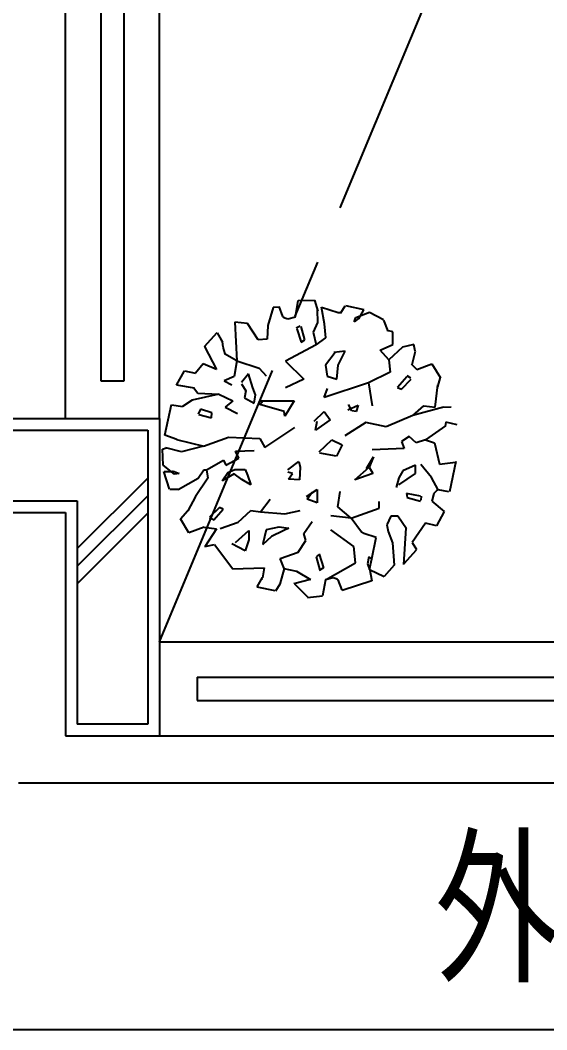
# Model space of a CAD drawing. Header units: millimetres. Extents: x 15495 to 166182, y -39946 to 18307.
# Drawn here: x 41944 to 43065, y 6431 to 8578 of the extents above; entities that cross this region are included whole.
import ezdxf

# ---------------------------------------------------------------- set-up
doc = ezdxf.new("R2010")
doc.units = ezdxf.units.MM
doc.header["$LTSCALE"] = 1000
doc.linetypes.add('CENTER', pattern=[2, 1.25, -0.25, 0.25, -0.25])
doc.layers.get('0').update_dxf_attribs({"linetype": 'CONTINUOUS'})
for name, color, linetype in [('SF-A_ELSE-100', 6, 'CONTINUOUS'), ('SF-A_ELSE-50', 6, 'CONTINUOUS'), ('SF-E_GRID-100', 1, 'CENTER'), ('SF-E_GRID-50', 1, 'CENTER'), ('SF-E_TEXT-100', 3, 'CONTINUOUS'), ('SF-F_FINI1-100', 190, 'CONTINUOUS'), ('SF-F_FINI1-50', 190, 'CONTINUOUS'), ('SF-F_HAT1-50', 9, 'CONTINUOUS'), ('SF-F_HIDE-100', 12, 'CONTINUOUS'), ('SF-F_HIDE-50', 12, 'CONTINUOUS'), ('SF-R_EWALL-50', 7, 'CONTINUOUS'), ('SF_A_GARD', 3, 'CONTINUOUS')]:
    doc.layers.add(name, color=color, linetype=linetype)
doc.styles.add('ROOM', font='romans.shx', dxfattribs={"width": 0.8, "bigfont": 'bigfont.shx'})

# ---------------------------------------------------------------- blocks, each defined once
blk = doc.blocks.new('SF-BLOCK_100')
at = {"layer": 'SF-A_ELSE-100'}
for p, q in [((12200, 7800), (12200, 11050)), ((12125, 7880), (12125, 10975)), ((12075, 10925), (12075, 7880)), ((12000, 7800), (12000, 10850)), ((12075, 7880), (12125, 7880)), ((12200, 7325), (14200, 7325)), ((12280, 7250), (14120, 7250)), ((12280, 7250), (12280, 7200)), ((12280, 7200), (14120, 7200)), ((12200, 7125), (14200, 7125)), ((11900, 7025), (14500, 7025))]:
    blk.add_line(p, q, dxfattribs=at)
at = {"layer": 'SF-E_GRID-100'}
blk.add_line((33440.32, 6500), (-8467.99, 6500), dxfattribs=at)
at = {"layer": 'SF-F_FINI1-100'}
for p, q in [((11790, 7800), (12200, 7800)), ((12200, 7800), (12200, 7125)), ((11790, 7600), (12000, 7600)), ((12000, 7600), (12000, 7125)), ((12000, 7125), (12200, 7125))]:
    blk.add_line(p, q, dxfattribs=at)
at = {"layer": 'SF-F_HIDE-100', "linetype": 'CENTER', "ltscale": 0.5}
blk.add_line((12200, 7325), (14400, 12600), dxfattribs=at)
at = {"layer": 'SF_A_GARD'}
for p, q in [((12495.06, 8050.63), (12529.68, 8051.41)), ((12529.68, 8051.41), (12537.07, 8028.39)), ((12442.26, 8036.15), (12430.59, 7997.48)), ((12453.39, 8036.96), (12442.26, 8036.15)), ((12453.81, 8038.25), (12461.94, 8016.53)), ((12489.2, 8016.37), (12495.06, 8050.63)), ((12535.87, 8030.75), (12536.02, 8004.02)), ((12544.75, 8036.73), (12562.6, 8030.89)), ((12550.89, 8001.13), (12544.75, 8036.73)), ((12562.6, 8030.89), (12580.45, 8025.05)), ((12586.07, 8024.39), (12594.9, 8039.88)), ((12595.91, 8040.15), (12634.69, 8031.71)), ((12634.32, 8031.08), (12623.29, 8011.72)), ((12461.94, 8016.53), (12464.52, 8015.05)), ((12464.52, 8015.05), (12472.99, 8011.93)), ((12472.99, 8011.93), (12489.2, 8016.37)), ((12580.45, 8025.05), (12586.39, 8025.09)), ((12614.65, 8005.54), (12618.14, 8014.66)), ((12623.66, 8012.36), (12614.65, 8005.54)), ((12618.14, 8014.66), (12646.67, 8025.74)), ((12624.76, 8014.31), (12625.5, 8015.6)), ((12646.67, 8025.74), (12677.08, 8010.12)), ((12676.98, 8009.19), (12686.02, 7985.48)), ((12360.02, 8004.51), (12364.92, 7922.86)), ((12387.51, 8001.69), (12360.02, 8004.51)), ((12409.97, 7966.92), (12387.51, 8001.69)), ((12430.59, 7997.48), (12429.27, 7968.51)), ((12499.08, 7996.2), (12490.89, 7992.33)), ((12492.46, 7990.58), (12501.88, 7962.13)), ((12509.15, 7967.39), (12501.38, 7995.75)), ((12536.02, 8004.02), (12527.22, 7983.18)), ((12554.02, 7971.45), (12550.89, 8001.13)), ((12696.51, 7984.11), (12684.61, 7987.02)), ((12295.72, 7953.11), (12322.41, 7982.48)), ((12322.78, 7981.84), (12334.02, 7962.61)), ((12332.52, 7965.18), (12331.77, 7966.46)), ((12429.27, 7968.51), (12409.97, 7966.92)), ((12501.88, 7962.13), (12509.15, 7967.39)), ((12527.22, 7983.18), (12533.31, 7956.48)), ((12533.31, 7956.48), (12554.02, 7971.45)), ((12696.65, 7957.38), (12696.51, 7984.11)), ((12295.62, 7952.87), (12321.5, 7904.38)), ((12333.65, 7963.25), (12335.06, 7952.03)), ((12334.97, 7951.97), (12338.77, 7937.15)), ((12533.31, 7956.48), (12468.55, 7921.86)), ((12669.99, 7945.36), (12696.65, 7957.38)), ((12687.93, 7924.67), (12669.99, 7945.36)), ((12717.48, 7951.56), (12687.93, 7924.67)), ((12741.2, 7957.63), (12717.48, 7951.56)), ((12744.26, 7942.79), (12741.2, 7957.63)), ((12364.92, 7922.86), (12338.11, 7937.56)), ((12364.92, 7922.86), (12358.75, 7889.23)), ((12364.92, 7922.86), (12412.17, 7907.03)), ((12574.17, 7940.33), (12553.52, 7913.49)), ((12594.94, 7943.41), (12571.2, 7940.31)), ((12580.25, 7913.63), (12594.94, 7943.41)), ((12687.93, 7924.67), (12691.13, 7898.13)), ((12744.17, 7942.73), (12736.9, 7913.74)), ((12236.21, 7871.01), (12252.85, 7901.38)), ((12252.85, 7901.38), (12276.47, 7896.28)), ((12293.22, 7916.1), (12276.25, 7896.33)), ((12321.5, 7904.38), (12293.22, 7916.1)), ((12412.17, 7907.03), (12427, 7890.72)), ((12468.55, 7921.86), (12507.13, 7883.3)), ((12553.52, 7913.49), (12556.63, 7889.74)), ((12577.45, 7883.92), (12580.25, 7913.63)), ((12735.49, 7916.03), (12747.44, 7904.22)), ((12747.44, 7904.22), (12780.04, 7916.27)), ((12780.04, 7916.27), (12798.02, 7886.68)), ((12358.75, 7889.23), (12337.97, 7880.34)), ((12337.97, 7880.34), (12354.3, 7871.44)), ((12389.53, 7894.75), (12374.77, 7876.85)), ((12398.6, 7865.1), (12389.53, 7894.75)), ((12507.13, 7883.3), (12468.55, 7865.51)), ((12556.63, 7889.74), (12577.45, 7883.92)), ((12691.13, 7898.13), (12645.13, 7875.89)), ((12726.73, 7888.5), (12706.8, 7866.11)), ((12714.99, 7862.45), (12735.67, 7883.35)), ((12734.91, 7885.57), (12727.46, 7890.73)), ((12797.19, 7888.08), (12792.1, 7867.26)), ((12235.92, 7871.23), (12273.45, 7865.5)), ((12272.45, 7865.94), (12281.42, 7854.11)), ((12374.79, 7873.88), (12383.78, 7859.08)), ((12383.78, 7859.08), (12380.9, 7844.21)), ((12404.62, 7850.28), (12398.6, 7865.1)), ((12645.13, 7875.89), (12550.16, 7844.75)), ((12550.16, 7844.75), (12557.58, 7864.02)), ((12645.13, 7875.89), (12652.55, 7826.95)), ((12706.8, 7866.11), (12714.99, 7862.45)), ((12786.49, 7824.23), (12792.17, 7871.78)), ((12269.51, 7839.12), (12248.79, 7825.27)), ((12325.99, 7851.39), (12269.63, 7839.19)), ((12281.42, 7854.11), (12325.99, 7851.39)), ((12325.99, 7851.39), (12355.78, 7837.33)), ((12355.78, 7837.33), (12339.46, 7823.99)), ((12380.9, 7844.21), (12401.75, 7832.45)), ((12401.75, 7832.45), (12404.62, 7850.28)), ((12412.17, 7837.33), (12486.36, 7837.33)), ((12413.65, 7829.92), (12419.59, 7837.33)), ((12486.36, 7837.33), (12467.07, 7804.71)), ((12211.59, 7764.58), (12225.3, 7829.37)), ((12226.31, 7829.1), (12249.18, 7825.28)), ((12287.48, 7820.14), (12282.51, 7809.49)), ((12311.32, 7811.72), (12287.48, 7820.14)), ((12339.46, 7823.99), (12366.17, 7810.64)), ((12465.58, 7815.09), (12413.65, 7829.92)), ((12467.07, 7804.71), (12465.58, 7815.09)), ((12529.39, 7794.33), (12550.16, 7815.09)), ((12550.16, 7815.09), (12563.52, 7797.29)), ((12600.61, 7818.06), (12622.87, 7828.44)), ((12609.52, 7816.57), (12602.1, 7829.92)), ((12618.42, 7815.09), (12609.52, 7816.57)), ((12622.87, 7828.44), (12618.42, 7815.09)), ((12739.07, 7806.15), (12762.72, 7827.07)), ((12804.31, 7824.33), (12739.07, 7806.15)), ((12762.72, 7827.07), (12786.49, 7824.23)), ((12802.82, 7824.33), (12820.64, 7824.43)), ((12283.9, 7808.59), (12310.32, 7801.66)), ((12310.32, 7801.66), (12311.32, 7811.72)), ((12563.52, 7797.29), (12532.36, 7775.05)), ((12532.36, 7775.05), (12535.32, 7794.33)), ((12739.07, 7806.15), (12682.22, 7782.47)), ((12424.04, 7737.98), (12487.84, 7780.98)), ((12639.19, 7791.36), (12594.68, 7763.19)), ((12682.22, 7782.47), (12639.19, 7791.36)), ((12808.97, 7784.24), (12766.06, 7754.3)), ((12809.62, 7792.39), (12808.19, 7782.73)), ((12808.92, 7793.15), (12832.71, 7787.34)), ((12236.82, 7755.25), (12211.59, 7764.58)), ((12236.37, 7755.59), (12294, 7741.06)), ((12293.45, 7741.2), (12346.88, 7760.22)), ((12346.88, 7760.22), (12413.65, 7757.26)), ((12413.65, 7757.26), (12424.04, 7737.98)), ((12539.78, 7729.08), (12566.49, 7754.29)), ((12566.49, 7754.29), (12588.74, 7743.91)), ((12731.19, 7761.71), (12714.87, 7751.33)), ((12714.87, 7751.33), (12720.8, 7736.5)), ((12746.03, 7748.36), (12731.19, 7761.71)), ((12766.06, 7754.3), (12746.03, 7748.36)), ((12766.06, 7754.3), (12785.4, 7748.47)), ((12206.41, 7735), (12214.2, 7737.65)), ((12208.09, 7700.79), (12206.42, 7734.93)), ((12246.47, 7729.18), (12213.76, 7737.9)), ((12293.93, 7741.32), (12246.47, 7729.18)), ((12361.72, 7730.57), (12401.78, 7732.05)), ((12369.14, 7715.74), (12361.72, 7730.57)), ((12588.74, 7743.91), (12576.87, 7720.19)), ((12720.8, 7736.5), (12652.55, 7733.53)), ((12785.4, 7748.47), (12796.05, 7702.49)), ((12300.15, 7690.86), (12336.49, 7711.29)), ((12336.49, 7711.29), (12340.94, 7700.91)), ((12340.94, 7700.91), (12369.14, 7715.74)), ((12473, 7690.53), (12496.74, 7708.32)), ((12496.74, 7708.32), (12499.71, 7696.46)), ((12576.87, 7720.19), (12541.26, 7726.12)), ((12640.68, 7693.49), (12655.52, 7718.7)), ((12655.52, 7718.7), (12646.61, 7696.46)), ((12830.78, 7708.72), (12817.06, 7643.93)), ((12231.96, 7681.61), (12208.09, 7700.79)), ((12220.99, 7649.62), (12208.9, 7687.43)), ((12209.65, 7687.42), (12231.91, 7687.54)), ((12228.95, 7687.52), (12227.46, 7687.52)), ((12231.18, 7687.55), (12241.6, 7683.15)), ((12282.42, 7672.94), (12294.21, 7690.83)), ((12294.21, 7690.83), (12300.15, 7690.86)), ((12300.15, 7690.86), (12303.21, 7673.06)), ((12345.4, 7685.13), (12360.21, 7691.15)), ((12360.21, 7691.15), (12382.49, 7691.27)), ((12382.49, 7691.27), (12387.01, 7679.41)), ((12483.39, 7683.12), (12473, 7686.08)), ((12499.71, 7696.46), (12498.23, 7669.77)), ((12615.45, 7669.77), (12646.61, 7696.46)), ((12646.61, 7696.46), (12654.03, 7683.12)), ((12718.12, 7688.67), (12709.29, 7673.77)), ((12744.78, 7700.7), (12718.12, 7688.67)), ((12744.88, 7682.88), (12744.78, 7700.7)), ((12778.67, 7674.22), (12756.42, 7702.39)), ((12796.05, 7702.49), (12830.18, 7707.14)), ((12241.6, 7683.15), (12231.96, 7681.61)), ((12239.55, 7648.69), (12282.12, 7673.05)), ((12303.21, 7673.06), (12276.7, 7634.3)), ((12333.62, 7667.24), (12345.4, 7685.13)), ((12358.78, 7682.23), (12333.62, 7667.24)), ((12375.18, 7670.44), (12358.78, 7682.23)), ((12394.55, 7658.67), (12375.18, 7670.44)), ((12387.01, 7679.41), (12394.55, 7658.67)), ((12474.49, 7671.25), (12483.39, 7683.12)), ((12498.23, 7669.77), (12474.49, 7671.25)), ((12654.03, 7683.12), (12615.45, 7669.77)), ((12709.29, 7673.77), (12703.46, 7652.95)), ((12709.37, 7658.92), (12744.88, 7682.88)), ((12793.18, 7648.03), (12778.67, 7674.22)), ((12239.56, 7648.98), (12221.74, 7648.88)), ((12513.07, 7634.18), (12535.32, 7649.01)), ((12535.32, 7649.01), (12535.32, 7620.83)), ((12579.84, 7611.94), (12584.29, 7644.56)), ((12790.62, 7646.53), (12783.67, 7640.75)), ((12793.18, 7648.03), (12790.62, 7646.53)), ((12816.06, 7644.2), (12793.18, 7648.03)), ((12276.39, 7634.04), (12260.22, 7603.51)), ((12415.13, 7601.56), (12435.91, 7628.25)), ((12514.55, 7628.25), (12524.94, 7643.08)), ((12535.32, 7620.83), (12514.55, 7628.25)), ((12667.39, 7608.97), (12667.39, 7623.8)), ((12755.45, 7634.57), (12726.1, 7640.63)), ((12726.1, 7640.63), (12727.02, 7631.71)), ((12727.02, 7631.71), (12755.46, 7624.26)), ((12757.01, 7626.02), (12757.75, 7635.06)), ((12783.67, 7640.75), (12779.42, 7624.5)), ((12779.42, 7624.5), (12806.16, 7602.29)), ((12244.35, 7586.63), (12260.59, 7604.54)), ((12327.38, 7610.86), (12306.71, 7589.96)), ((12315.65, 7584.81), (12335.57, 7607.2)), ((12335.57, 7607.2), (12327.38, 7610.86)), ((12367.65, 7579.31), (12394.36, 7604.52)), ((12394.36, 7604.52), (12415.13, 7601.56)), ((12415.13, 7601.56), (12467.07, 7597.11)), ((12467.07, 7597.11), (12499.71, 7604.52)), ((12608.03, 7588.21), (12579.84, 7611.94)), ((12608.03, 7588.21), (12667.39, 7608.97)), ((12806.16, 7602.29), (12789.52, 7571.92)), ((12262.34, 7557.04), (12244.35, 7586.63)), ((12306.7, 7589.65), (12316.38, 7584.5)), ((12329.07, 7565.97), (12367.65, 7579.31)), ((12507.13, 7555.59), (12524.94, 7580.8)), ((12608.03, 7588.21), (12565, 7592.66)), ((12630.29, 7558.55), (12608.03, 7588.21)), ((12692.73, 7592.05), (12683.92, 7574.18)), ((12707.58, 7592.13), (12692.73, 7592.05)), ((12725.55, 7565.5), (12707.58, 7592.13)), ((12294.94, 7569.09), (12262.34, 7557.04)), ((12294.93, 7569.17), (12321.32, 7565.23)), ((12321.32, 7565.23), (12296.65, 7526.86)), ((12361.72, 7536.31), (12389.91, 7561.52)), ((12389.91, 7561.52), (12389.91, 7542.24)), ((12420.48, 7534.07), (12427.74, 7563.81)), ((12427.74, 7563.81), (12454.44, 7569.9)), ((12463.4, 7561.03), (12438.22, 7549.02)), ((12454.44, 7569.9), (12464.84, 7568.47)), ((12475.24, 7567.04), (12463.4, 7561.03)), ((12464.84, 7568.47), (12475.24, 7567.04)), ((12613.97, 7527.41), (12565, 7563)), ((12634.74, 7555.59), (12630.29, 7558.55)), ((12683.92, 7574.18), (12686.97, 7559.34)), ((12686.97, 7559.34), (12696.01, 7535.63)), ((12724.28, 7566.7), (12719.51, 7489.45)), ((12765.89, 7577.03), (12737.92, 7536.59)), ((12789.52, 7571.92), (12765.89, 7577.03)), ((12389.91, 7542.24), (12382.49, 7518.51)), ((12438.22, 7549.02), (12419.01, 7531.09)), ((12495.26, 7515.55), (12511.58, 7540.76)), ((12511.58, 7540.76), (12507.13, 7555.59)), ((12661.45, 7546.69), (12634.74, 7555.59)), ((12651.66, 7501.24), (12661.45, 7546.69)), ((12737.92, 7536.59), (12746.93, 7521.21)), ((12296.58, 7527.48), (12317.34, 7532.05)), ((12317.34, 7532.05), (12356.24, 7480.29)), ((12382.49, 7518.51), (12354.3, 7533.34)), ((12456.68, 7502.21), (12495.26, 7515.55)), ((12616.94, 7493.31), (12613.97, 7527.41)), ((12696.01, 7535.63), (12699.25, 7488.13)), ((12746.65, 7520.2), (12719.95, 7490.82)), ((12465.28, 7480.76), (12456.68, 7502.21)), ((12540.49, 7511.18), (12533.22, 7505.92)), ((12533.22, 7505.92), (12540.99, 7477.56)), ((12549.92, 7482.73), (12540.49, 7511.18)), ((12553.17, 7456.94), (12616.94, 7493.31)), ((12645.69, 7505.66), (12642.81, 7490.8)), ((12651.66, 7501.24), (12645.69, 7505.66)), ((12647.33, 7478.94), (12651.66, 7501.24)), ((12356.24, 7480.29), (12423.05, 7482.14)), ((12422.93, 7482.06), (12418.96, 7461.44)), ((12465.3, 7480.84), (12455.83, 7447.37)), ((12464.65, 7480.9), (12491.42, 7475.1)), ((12491.42, 7475.1), (12521.21, 7457.45)), ((12540.27, 7477.33), (12549.52, 7482.95)), ((12642.81, 7490.8), (12647.33, 7478.94)), ((12647.26, 7481.09), (12651.8, 7454.57)), ((12647.33, 7478.94), (12678.59, 7464.26)), ((12699.25, 7488.13), (12678.59, 7464.25)), ((12408.05, 7442.24), (12419.08, 7461.58)), ((12417.61, 7459), (12416.87, 7457.72)), ((12521.21, 7457.45), (12485.62, 7448.34)), ((12553.17, 7456.94), (12547.31, 7422.68)), ((12569.38, 7461.38), (12553.17, 7456.94)), ((12577.85, 7458.26), (12569.38, 7461.38)), ((12580.43, 7456.79), (12577.85, 7458.26)), ((12588.56, 7435.06), (12580.43, 7456.79)), ((12651.8, 7454.57), (12588.83, 7434.06)), ((12446.46, 7433.16), (12407.68, 7441.6)), ((12455.8, 7447.35), (12446.59, 7432.82)), ((12487.1, 7448.34), (12515.47, 7420.28)), ((12515.34, 7419.65), (12547.25, 7423.17))]:
    blk.add_line(p, q, dxfattribs=at)
at = {"layer": 'SF-E_TEXT-100', "style": 'ROOM', "width": 0.8}
blk.add_text('外廊下', height=300, dxfattribs=at).set_placement((12786.5, 6600))
blk = doc.blocks.new('SF-BLOCK_50')
at = {"layer": 'SF-F_HAT1-50'}
h = blk.add_hatch(dxfattribs=at)
h.set_pattern_fill('RC2', color=256, scale=50, style=0)
h.set_pattern_definition([(45, (-28400.75, -37379.5), (-441.942, 441.942), []), (45, (-28363.25, -37379.5), (-441.942, 441.942), []), (45, (-28325.75, -37379.5), (-441.942, 441.942), [])])
h.paths.add_polyline_path([(12175, 7775), (11875, 7775), (11875, 7625), (12025, 7625), (12025, 7150), (12175, 7150)])
at = {"layer": 'SF-A_ELSE-50'}
for p, q in [((12200, 7800), (12200, 11050)), ((12125, 7880), (12125, 10975)), ((12075, 10925), (12075, 7880)), ((12000, 7800), (12000, 10850)), ((12075, 7880), (12125, 7880)), ((12200, 7325), (14200, 7325)), ((12280, 7250), (14120, 7250)), ((12280, 7200), (14120, 7200)), ((12200, 7125), (14200, 7125)), ((11900, 7025), (14500, 7025))]:
    blk.add_line(p, q, dxfattribs=at)
at = {"layer": 'SF-E_GRID-50'}
blk.add_line((30651.03, 6500), (-4082.3, 6500), dxfattribs=at)
at = {"layer": 'SF-F_FINI1-50'}
for p, q in [((11850, 7800), (12200, 7800)), ((12200, 7800), (12200, 7125)), ((11850, 7600), (12000, 7600)), ((12000, 7600), (12000, 7125)), ((12000, 7125), (12200, 7125))]:
    blk.add_line(p, q, dxfattribs=at)
at = {"layer": 'SF-F_HIDE-50', "linetype": 'CENTER', "ltscale": 0.5}
blk.add_line((12200, 7325), (14400, 12600), dxfattribs=at)
at = {"layer": 'SF-R_EWALL-50'}
for p, q in [((11875, 7775), (12175, 7775)), ((12175, 7775), (12175, 7150)), ((11875, 7625), (12025, 7625)), ((12025, 7625), (12025, 7150)), ((12175, 7150), (12025, 7150))]:
    blk.add_line(p, q, dxfattribs=at)
at = {"layer": 'SF_A_GARD'}
for p, q in [((12495.06, 8050.63), (12529.68, 8051.41)), ((12529.68, 8051.41), (12537.07, 8028.39)), ((12442.26, 8036.15), (12430.59, 7997.48)), ((12453.39, 8036.96), (12442.26, 8036.15)), ((12453.81, 8038.25), (12461.94, 8016.53)), ((12489.2, 8016.37), (12495.06, 8050.63)), ((12535.87, 8030.75), (12536.02, 8004.02)), ((12544.75, 8036.73), (12562.6, 8030.89)), ((12550.89, 8001.13), (12544.75, 8036.73)), ((12562.6, 8030.89), (12580.45, 8025.05)), ((12586.07, 8024.39), (12594.9, 8039.88)), ((12595.91, 8040.15), (12634.69, 8031.71)), ((12634.32, 8031.08), (12623.29, 8011.72)), ((12461.94, 8016.53), (12464.52, 8015.05)), ((12464.52, 8015.05), (12472.99, 8011.93)), ((12472.99, 8011.93), (12489.2, 8016.37)), ((12580.45, 8025.05), (12586.39, 8025.09)), ((12614.65, 8005.54), (12618.14, 8014.66)), ((12623.66, 8012.36), (12614.65, 8005.54)), ((12618.14, 8014.66), (12646.67, 8025.74)), ((12624.76, 8014.31), (12625.5, 8015.6)), ((12646.67, 8025.74), (12677.08, 8010.12)), ((12676.98, 8009.19), (12686.02, 7985.48)), ((12360.02, 8004.51), (12364.92, 7922.86)), ((12387.51, 8001.69), (12360.02, 8004.51)), ((12409.97, 7966.92), (12387.51, 8001.69)), ((12430.59, 7997.48), (12429.27, 7968.51)), ((12499.08, 7996.2), (12490.89, 7992.33)), ((12492.46, 7990.58), (12501.88, 7962.13)), ((12509.15, 7967.39), (12501.38, 7995.75)), ((12536.02, 8004.02), (12527.22, 7983.18)), ((12554.02, 7971.45), (12550.89, 8001.13)), ((12696.51, 7984.11), (12684.61, 7987.02)), ((12295.72, 7953.11), (12322.41, 7982.48)), ((12322.78, 7981.84), (12334.02, 7962.61)), ((12332.52, 7965.18), (12331.77, 7966.46)), ((12429.27, 7968.51), (12409.97, 7966.92)), ((12501.88, 7962.13), (12509.15, 7967.39)), ((12527.22, 7983.18), (12533.31, 7956.48)), ((12533.31, 7956.48), (12554.02, 7971.45)), ((12696.65, 7957.38), (12696.51, 7984.11)), ((12295.62, 7952.87), (12321.5, 7904.38)), ((12333.65, 7963.25), (12335.06, 7952.03)), ((12334.97, 7951.97), (12338.77, 7937.15)), ((12533.31, 7956.48), (12468.55, 7921.86)), ((12669.99, 7945.36), (12696.65, 7957.38)), ((12687.93, 7924.67), (12669.99, 7945.36)), ((12717.48, 7951.56), (12687.93, 7924.67)), ((12741.2, 7957.63), (12717.48, 7951.56)), ((12744.26, 7942.79), (12741.2, 7957.63)), ((12364.92, 7922.86), (12338.11, 7937.56)), ((12364.92, 7922.86), (12358.75, 7889.23)), ((12364.92, 7922.86), (12412.17, 7907.03)), ((12574.17, 7940.33), (12553.52, 7913.49)), ((12594.94, 7943.41), (12571.2, 7940.31)), ((12580.25, 7913.63), (12594.94, 7943.41)), ((12687.93, 7924.67), (12691.13, 7898.13)), ((12744.17, 7942.73), (12736.9, 7913.74)), ((12236.21, 7871.01), (12252.85, 7901.38)), ((12252.85, 7901.38), (12276.47, 7896.28)), ((12293.22, 7916.1), (12276.25, 7896.33)), ((12321.5, 7904.38), (12293.22, 7916.1)), ((12412.17, 7907.03), (12427, 7890.72)), ((12468.55, 7921.86), (12507.13, 7883.3)), ((12553.52, 7913.49), (12556.63, 7889.74)), ((12577.45, 7883.92), (12580.25, 7913.63)), ((12735.49, 7916.03), (12747.44, 7904.22)), ((12747.44, 7904.22), (12780.04, 7916.27)), ((12780.04, 7916.27), (12798.02, 7886.68)), ((12358.75, 7889.23), (12337.97, 7880.34)), ((12337.97, 7880.34), (12354.3, 7871.44)), ((12389.53, 7894.75), (12374.77, 7876.85)), ((12398.6, 7865.1), (12389.53, 7894.75)), ((12507.13, 7883.3), (12468.55, 7865.51)), ((12556.63, 7889.74), (12577.45, 7883.92)), ((12691.13, 7898.13), (12645.13, 7875.89)), ((12726.73, 7888.5), (12706.8, 7866.11)), ((12714.99, 7862.45), (12735.67, 7883.35)), ((12734.91, 7885.57), (12727.46, 7890.73)), ((12797.19, 7888.08), (12792.1, 7867.26)), ((12235.92, 7871.23), (12273.45, 7865.5)), ((12272.45, 7865.94), (12281.42, 7854.11)), ((12374.79, 7873.88), (12383.78, 7859.08)), ((12383.78, 7859.08), (12380.9, 7844.21)), ((12404.62, 7850.28), (12398.6, 7865.1)), ((12645.13, 7875.89), (12550.16, 7844.75)), ((12550.16, 7844.75), (12557.58, 7864.02)), ((12645.13, 7875.89), (12652.55, 7826.95)), ((12706.8, 7866.11), (12714.99, 7862.45)), ((12786.49, 7824.23), (12792.17, 7871.78)), ((12269.51, 7839.12), (12248.79, 7825.27)), ((12325.99, 7851.39), (12269.63, 7839.19)), ((12281.42, 7854.11), (12325.99, 7851.39)), ((12325.99, 7851.39), (12355.78, 7837.33)), ((12355.78, 7837.33), (12339.46, 7823.99)), ((12380.9, 7844.21), (12401.75, 7832.45)), ((12401.75, 7832.45), (12404.62, 7850.28)), ((12412.17, 7837.33), (12486.36, 7837.33)), ((12413.65, 7829.92), (12419.59, 7837.33)), ((12486.36, 7837.33), (12467.07, 7804.71)), ((12211.59, 7764.58), (12225.3, 7829.37)), ((12226.31, 7829.1), (12249.18, 7825.28)), ((12287.48, 7820.14), (12282.51, 7809.49)), ((12311.32, 7811.72), (12287.48, 7820.14)), ((12339.46, 7823.99), (12366.17, 7810.64)), ((12465.58, 7815.09), (12413.65, 7829.92)), ((12467.07, 7804.71), (12465.58, 7815.09)), ((12529.39, 7794.33), (12550.16, 7815.09)), ((12550.16, 7815.09), (12563.52, 7797.29)), ((12600.61, 7818.06), (12622.87, 7828.44)), ((12609.52, 7816.57), (12602.1, 7829.92)), ((12618.42, 7815.09), (12609.52, 7816.57)), ((12622.87, 7828.44), (12618.42, 7815.09)), ((12739.07, 7806.15), (12762.72, 7827.07)), ((12804.31, 7824.33), (12739.07, 7806.15)), ((12762.72, 7827.07), (12786.49, 7824.23)), ((12802.82, 7824.33), (12820.64, 7824.43)), ((12283.9, 7808.59), (12310.32, 7801.66)), ((12310.32, 7801.66), (12311.32, 7811.72)), ((12563.52, 7797.29), (12532.36, 7775.05)), ((12532.36, 7775.05), (12535.32, 7794.33)), ((12739.07, 7806.15), (12682.22, 7782.47)), ((12424.04, 7737.98), (12487.84, 7780.98)), ((12639.19, 7791.36), (12594.68, 7763.19)), ((12682.22, 7782.47), (12639.19, 7791.36)), ((12808.97, 7784.24), (12766.06, 7754.3)), ((12809.62, 7792.39), (12808.19, 7782.73)), ((12808.92, 7793.15), (12832.71, 7787.34)), ((12236.82, 7755.25), (12211.59, 7764.58)), ((12236.37, 7755.59), (12294, 7741.06)), ((12293.45, 7741.2), (12346.88, 7760.22)), ((12346.88, 7760.22), (12413.65, 7757.26)), ((12413.65, 7757.26), (12424.04, 7737.98)), ((12539.78, 7729.08), (12566.49, 7754.29)), ((12566.49, 7754.29), (12588.74, 7743.91)), ((12731.19, 7761.71), (12714.87, 7751.33)), ((12714.87, 7751.33), (12720.8, 7736.5)), ((12746.03, 7748.36), (12731.19, 7761.71)), ((12766.06, 7754.3), (12746.03, 7748.36)), ((12766.06, 7754.3), (12785.4, 7748.47)), ((12206.41, 7735), (12214.2, 7737.65)), ((12208.09, 7700.79), (12206.42, 7734.93)), ((12246.47, 7729.18), (12213.76, 7737.9)), ((12293.93, 7741.32), (12246.47, 7729.18)), ((12361.72, 7730.57), (12401.78, 7732.05)), ((12369.14, 7715.74), (12361.72, 7730.57)), ((12588.74, 7743.91), (12576.87, 7720.19)), ((12720.8, 7736.5), (12652.55, 7733.53)), ((12785.4, 7748.47), (12796.05, 7702.49)), ((12300.15, 7690.86), (12336.49, 7711.29)), ((12336.49, 7711.29), (12340.94, 7700.91)), ((12340.94, 7700.91), (12369.14, 7715.74)), ((12473, 7690.53), (12496.74, 7708.32)), ((12496.74, 7708.32), (12499.71, 7696.46)), ((12576.87, 7720.19), (12541.26, 7726.12)), ((12640.68, 7693.49), (12655.52, 7718.7)), ((12655.52, 7718.7), (12646.61, 7696.46)), ((12830.78, 7708.72), (12817.06, 7643.93)), ((12231.96, 7681.61), (12208.09, 7700.79)), ((12220.99, 7649.62), (12208.9, 7687.43)), ((12209.65, 7687.42), (12231.91, 7687.54)), ((12228.95, 7687.52), (12227.46, 7687.52)), ((12231.18, 7687.55), (12241.6, 7683.15)), ((12282.42, 7672.94), (12294.21, 7690.83)), ((12294.21, 7690.83), (12300.15, 7690.86)), ((12300.15, 7690.86), (12303.21, 7673.06)), ((12345.4, 7685.13), (12360.21, 7691.15)), ((12360.21, 7691.15), (12382.49, 7691.27)), ((12382.49, 7691.27), (12387.01, 7679.41)), ((12483.39, 7683.12), (12473, 7686.08)), ((12499.71, 7696.46), (12498.23, 7669.77)), ((12615.45, 7669.77), (12646.61, 7696.46)), ((12646.61, 7696.46), (12654.03, 7683.12)), ((12718.12, 7688.67), (12709.29, 7673.77)), ((12744.78, 7700.7), (12718.12, 7688.67)), ((12744.88, 7682.88), (12744.78, 7700.7)), ((12778.67, 7674.22), (12756.42, 7702.39)), ((12796.05, 7702.49), (12830.18, 7707.14)), ((12241.6, 7683.15), (12231.96, 7681.61)), ((12239.55, 7648.69), (12282.12, 7673.05)), ((12303.21, 7673.06), (12276.7, 7634.3)), ((12333.62, 7667.24), (12345.4, 7685.13)), ((12358.78, 7682.23), (12333.62, 7667.24)), ((12375.18, 7670.44), (12358.78, 7682.23)), ((12394.55, 7658.67), (12375.18, 7670.44)), ((12387.01, 7679.41), (12394.55, 7658.67)), ((12474.49, 7671.25), (12483.39, 7683.12)), ((12498.23, 7669.77), (12474.49, 7671.25)), ((12654.03, 7683.12), (12615.45, 7669.77)), ((12709.29, 7673.77), (12703.46, 7652.95)), ((12709.37, 7658.92), (12744.88, 7682.88)), ((12793.18, 7648.03), (12778.67, 7674.22)), ((12239.56, 7648.98), (12221.74, 7648.88)), ((12513.07, 7634.18), (12535.32, 7649.01)), ((12535.32, 7649.01), (12535.32, 7620.83)), ((12579.84, 7611.94), (12584.29, 7644.56)), ((12790.62, 7646.53), (12783.67, 7640.75)), ((12793.18, 7648.03), (12790.62, 7646.53)), ((12816.06, 7644.2), (12793.18, 7648.03)), ((12276.39, 7634.04), (12260.22, 7603.51)), ((12415.13, 7601.56), (12435.91, 7628.25)), ((12514.55, 7628.25), (12524.94, 7643.08)), ((12535.32, 7620.83), (12514.55, 7628.25)), ((12667.39, 7608.97), (12667.39, 7623.8)), ((12755.45, 7634.57), (12726.1, 7640.63)), ((12726.1, 7640.63), (12727.02, 7631.71)), ((12727.02, 7631.71), (12755.46, 7624.26)), ((12757.01, 7626.02), (12757.75, 7635.06)), ((12783.67, 7640.75), (12779.42, 7624.5)), ((12779.42, 7624.5), (12806.16, 7602.29)), ((12244.35, 7586.63), (12260.59, 7604.54)), ((12327.38, 7610.86), (12306.71, 7589.96)), ((12315.65, 7584.81), (12335.57, 7607.2)), ((12335.57, 7607.2), (12327.38, 7610.86)), ((12367.65, 7579.31), (12394.36, 7604.52)), ((12394.36, 7604.52), (12415.13, 7601.56)), ((12415.13, 7601.56), (12467.07, 7597.11)), ((12467.07, 7597.11), (12499.71, 7604.52)), ((12608.03, 7588.21), (12579.84, 7611.94)), ((12608.03, 7588.21), (12667.39, 7608.97)), ((12806.16, 7602.29), (12789.52, 7571.92)), ((12262.34, 7557.04), (12244.35, 7586.63)), ((12306.7, 7589.65), (12316.38, 7584.5)), ((12329.07, 7565.97), (12367.65, 7579.31)), ((12507.13, 7555.59), (12524.94, 7580.8)), ((12608.03, 7588.21), (12565, 7592.66)), ((12630.29, 7558.55), (12608.03, 7588.21)), ((12692.73, 7592.05), (12683.92, 7574.18)), ((12707.58, 7592.13), (12692.73, 7592.05)), ((12725.55, 7565.5), (12707.58, 7592.13)), ((12294.94, 7569.09), (12262.34, 7557.04)), ((12294.93, 7569.17), (12321.32, 7565.23)), ((12321.32, 7565.23), (12296.65, 7526.86)), ((12361.72, 7536.31), (12389.91, 7561.52)), ((12389.91, 7561.52), (12389.91, 7542.24)), ((12420.48, 7534.07), (12427.74, 7563.81)), ((12427.74, 7563.81), (12454.44, 7569.9)), ((12463.4, 7561.03), (12438.22, 7549.02)), ((12454.44, 7569.9), (12464.84, 7568.47)), ((12475.24, 7567.04), (12463.4, 7561.03)), ((12464.84, 7568.47), (12475.24, 7567.04)), ((12613.97, 7527.41), (12565, 7563)), ((12634.74, 7555.59), (12630.29, 7558.55)), ((12683.92, 7574.18), (12686.97, 7559.34)), ((12686.97, 7559.34), (12696.01, 7535.63)), ((12724.28, 7566.7), (12719.51, 7489.45)), ((12765.89, 7577.03), (12737.92, 7536.59)), ((12789.52, 7571.92), (12765.89, 7577.03)), ((12389.91, 7542.24), (12382.49, 7518.51)), ((12438.22, 7549.02), (12419.01, 7531.09)), ((12495.26, 7515.55), (12511.58, 7540.76)), ((12511.58, 7540.76), (12507.13, 7555.59)), ((12661.45, 7546.69), (12634.74, 7555.59)), ((12651.66, 7501.24), (12661.45, 7546.69)), ((12737.92, 7536.59), (12746.93, 7521.21)), ((12296.58, 7527.48), (12317.34, 7532.05)), ((12317.34, 7532.05), (12356.24, 7480.29)), ((12382.49, 7518.51), (12354.3, 7533.34)), ((12456.68, 7502.21), (12495.26, 7515.55)), ((12616.94, 7493.31), (12613.97, 7527.41)), ((12696.01, 7535.63), (12699.25, 7488.13)), ((12746.65, 7520.2), (12719.95, 7490.82)), ((12465.28, 7480.76), (12456.68, 7502.21)), ((12540.49, 7511.18), (12533.22, 7505.92)), ((12533.22, 7505.92), (12540.99, 7477.56)), ((12549.92, 7482.73), (12540.49, 7511.18)), ((12553.17, 7456.94), (12616.94, 7493.31)), ((12645.69, 7505.66), (12642.81, 7490.8)), ((12651.66, 7501.24), (12645.69, 7505.66)), ((12647.33, 7478.94), (12651.66, 7501.24)), ((12356.24, 7480.29), (12423.05, 7482.14)), ((12422.93, 7482.06), (12418.96, 7461.44)), ((12465.3, 7480.84), (12455.83, 7447.37)), ((12464.65, 7480.9), (12491.42, 7475.1)), ((12491.42, 7475.1), (12521.21, 7457.45)), ((12540.27, 7477.33), (12549.52, 7482.95)), ((12642.81, 7490.8), (12647.33, 7478.94)), ((12647.26, 7481.09), (12651.8, 7454.57)), ((12647.33, 7478.94), (12678.59, 7464.26)), ((12699.25, 7488.13), (12678.59, 7464.25)), ((12408.05, 7442.24), (12419.08, 7461.58)), ((12417.61, 7459), (12416.87, 7457.72)), ((12521.21, 7457.45), (12485.62, 7448.34)), ((12553.17, 7456.94), (12547.31, 7422.68)), ((12569.38, 7461.38), (12553.17, 7456.94)), ((12577.85, 7458.26), (12569.38, 7461.38)), ((12580.43, 7456.79), (12577.85, 7458.26)), ((12588.56, 7435.06), (12580.43, 7456.79)), ((12651.8, 7454.57), (12588.83, 7434.06)), ((12446.46, 7433.16), (12407.68, 7441.6)), ((12455.8, 7447.35), (12446.59, 7432.82)), ((12487.1, 7448.34), (12515.47, 7420.28)), ((12515.34, 7419.65), (12547.25, 7423.17))]:
    blk.add_line(p, q, dxfattribs=at)

msp = doc.modelspace()

# ---------------------------------------------------------------- block references
for name in ['SF-BLOCK_100', 'SF-BLOCK_50']:
    msp.add_blockref(name, (30040.7, -69))

doc.saveas('drawing.dxf')
